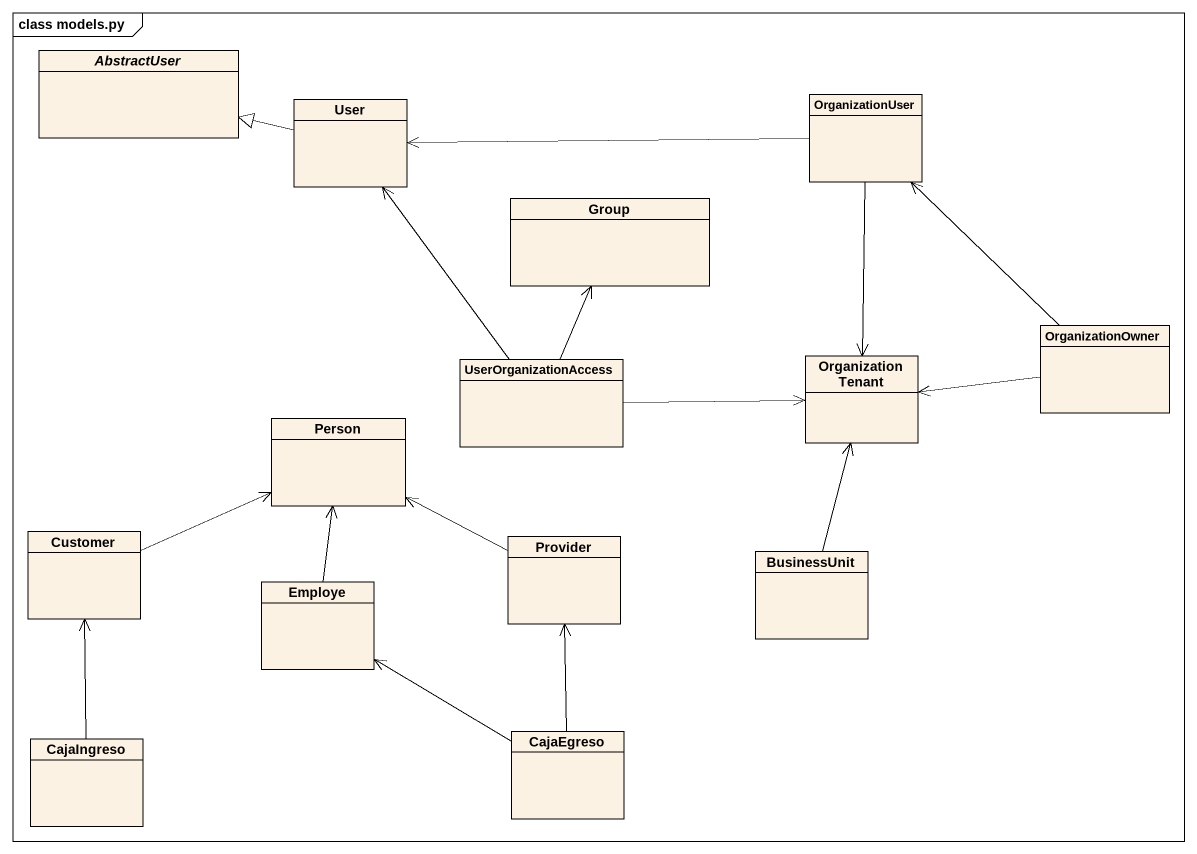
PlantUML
@startuml
mainframe class models.py
hide circle
hide empty members
abstract class AbstractUser
class User
class OrganizationUser
class "Group" as Group_
class OrganizationOwner
class UserOrganizationAccess
class "Organization Tenant" as Organization_Tenant
class "Person" as Person_
class Customer
class Provider
class BusinessUnit
class Employe
class CajaEgreso
class CajaIngreso
User -left-|> AbstractUser
OrganizationUser -left-> User
OrganizationUser --> Organization_Tenant
OrganizationOwner -up-> OrganizationUser
OrganizationOwner -left-> Organization_Tenant
UserOrganizationAccess -up-> User
UserOrganizationAccess -up-> Group_
UserOrganizationAccess -right-> Organization_Tenant
Customer -right-> Person_
Provider -left-> Person_
BusinessUnit -up-> Organization_Tenant
Employe -up-> Person_
CajaEgreso -up-> Provider
CajaEgreso -left-> Employe
CajaIngreso -up-> Customer
@enduml
